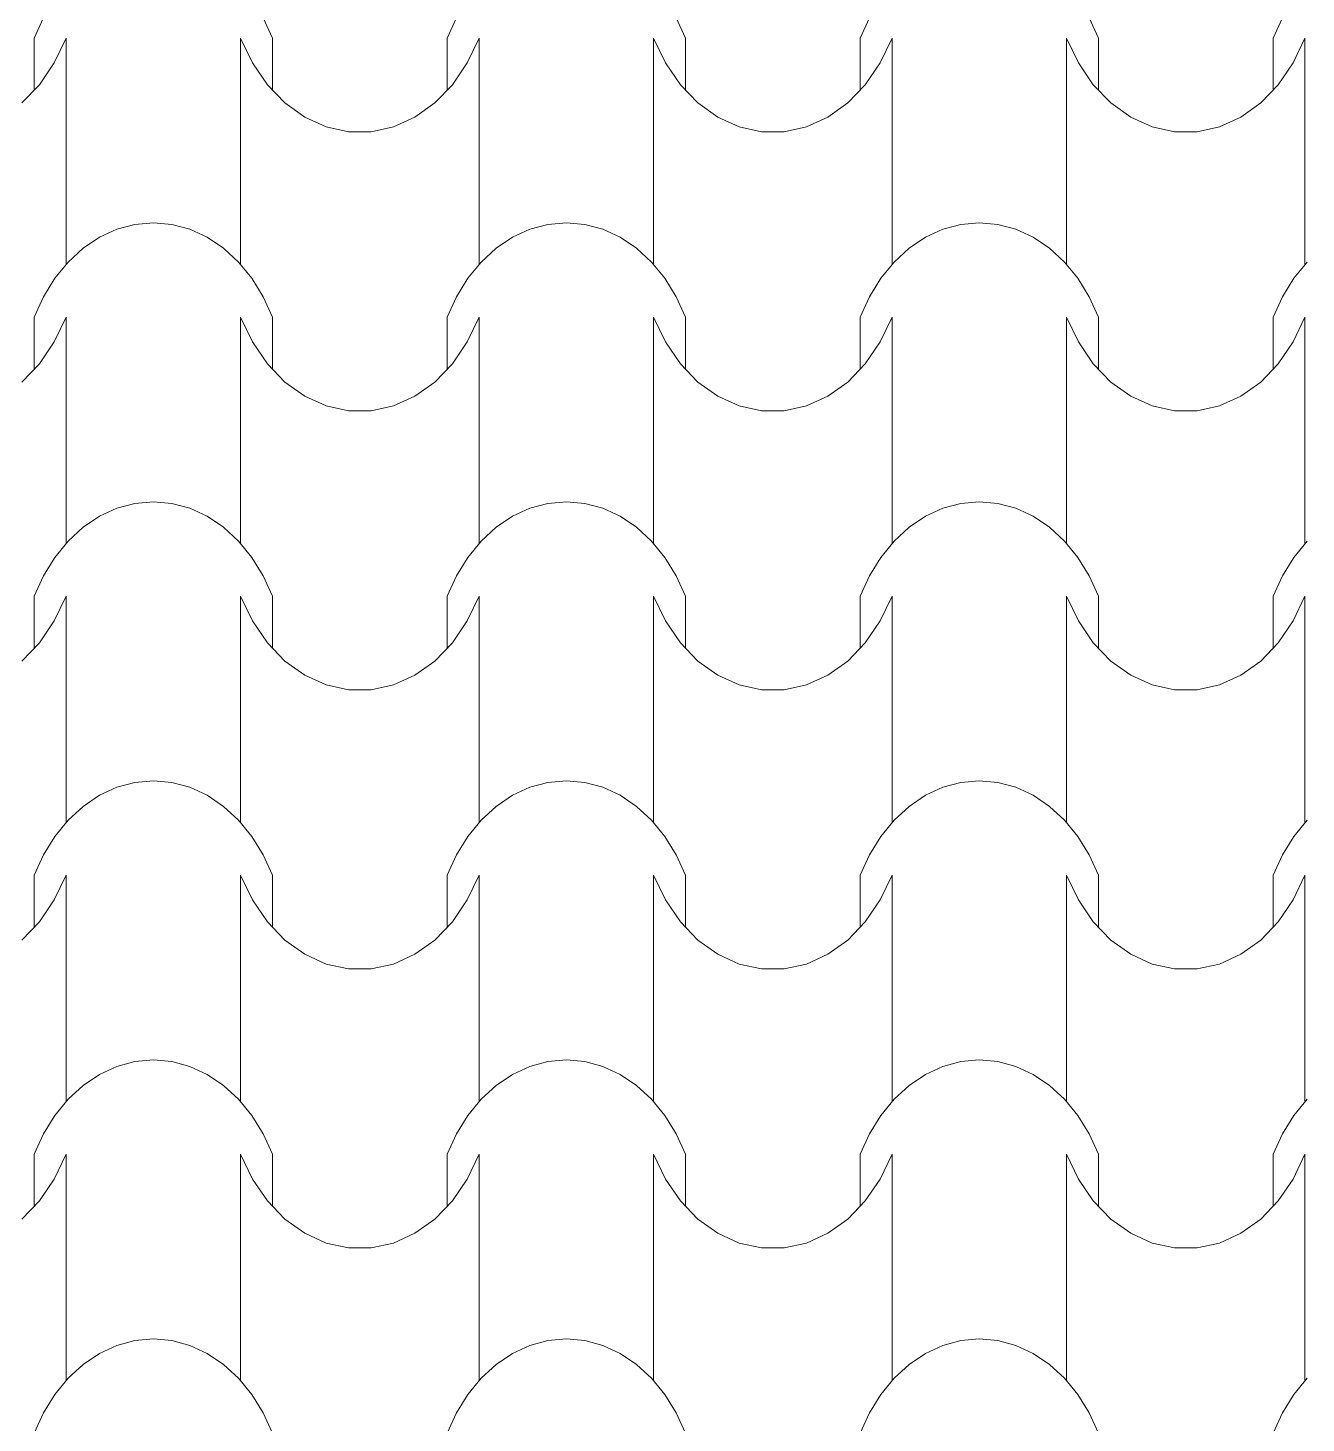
# Model space of a CAD drawing. Header units: millimetres. Extents: x 42452 to 2852333, y -419346 to 834876.
# Drawn here: x 2635234 to 2637325, y 661233 to 663514 of the extents above; entities that cross this region are included whole.
import ezdxf

# ---------------------------------------------------------------- set-up
doc = ezdxf.new("R2010")
doc.units = ezdxf.units.MM
doc.layers.add('M-2 keramitin shtrixi_Ном._пера__21_Pen_No__1', color=7, linetype='Continuous', lineweight=15)
doc.layers.add('memar', color=7, linetype='Continuous', lineweight=25)

# ---------------------------------------------------------------- blocks, each defined once
blk = doc.blocks.new('*X17')
at = {"layer": 'M-2 keramitin shtrixi_Ном._пера__21_Pen_No__1', "color": 7, "linetype": 'Continuous', "lineweight": 15}
for p, q in [((-251095.1, -1356334.4), (-251079.8, -1356301.1)), ((-250720.4, -1356301.1), (-250705.1, -1356334.4)), ((-250419.6, -1356334.4), (-250404.3, -1356301.1)), ((-250044.8, -1356301.1), (-250029.5, -1356334.4)), ((-249744, -1356334.4), (-249728.7, -1356301.1)), ((-249369.3, -1356301.1), (-249354, -1356334.4)), ((-249068.4, -1356334.4), (-249053.2, -1356301.1)), ((-251095.1, -1356419.4), (-251095.1, -1356334.4)), ((-251042.9, -1356334.4), (-251062.2, -1356374.9)), ((-251042.9, -1356519.4), (-251042.9, -1356334.4)), ((-250757.3, -1356519.4), (-250757.3, -1356334.4)), ((-250738, -1356374.9), (-250757.3, -1356334.4)), ((-250705.1, -1356419.4), (-250705.1, -1356334.4)), ((-250419.6, -1356419.4), (-250419.6, -1356334.4)), ((-250367.3, -1356334.4), (-250386.6, -1356374.9)), ((-250367.3, -1356519.4), (-250367.3, -1356334.4)), ((-250081.8, -1356519.4), (-250081.8, -1356334.4)), ((-250062.5, -1356374.9), (-250081.8, -1356334.4)), ((-250029.5, -1356419.4), (-250029.5, -1356334.4)), ((-249744, -1356419.4), (-249744, -1356334.4)), ((-249691.7, -1356334.4), (-249711.1, -1356374.9)), ((-249691.7, -1356519.4), (-249691.7, -1356334.4)), ((-249406.2, -1356519.4), (-249406.2, -1356334.4)), ((-249386.9, -1356374.9), (-249406.2, -1356334.4)), ((-249354, -1356419.4), (-249354, -1356334.4)), ((-249068.4, -1356419.4), (-249068.4, -1356334.4)), ((-249016.2, -1356334.4), (-249035.5, -1356374.9)), ((-249016.2, -1356519.4), (-249016.2, -1356334.4)), ((-251062.2, -1356374.9), (-251086.6, -1356410.6)), ((-250713.6, -1356410.6), (-250738, -1356374.9)), ((-250386.6, -1356374.9), (-250411, -1356410.6)), ((-250038, -1356410.6), (-250062.5, -1356374.9)), ((-249711.1, -1356374.9), (-249735.5, -1356410.6)), ((-249362.5, -1356410.6), (-249386.9, -1356374.9)), ((-249035.5, -1356374.9), (-249059.9, -1356410.6)), ((-251086.6, -1356410.6), (-251115.4, -1356440.5)), ((-250684.8, -1356440.5), (-250713.6, -1356410.6)), ((-250411, -1356410.6), (-250439.8, -1356440.5)), ((-250009.2, -1356440.5), (-250038, -1356410.6)), ((-249735.5, -1356410.6), (-249764.3, -1356440.5)), ((-249333.7, -1356440.5), (-249362.5, -1356410.6)), ((-249059.9, -1356410.6), (-249088.7, -1356440.5)), ((-250652.4, -1356463.7), (-250684.8, -1356440.5)), ((-250439.8, -1356440.5), (-250472.2, -1356463.7)), ((-249976.9, -1356463.7), (-250009.2, -1356440.5)), ((-249764.3, -1356440.5), (-249796.7, -1356463.7)), ((-249301.3, -1356463.7), (-249333.7, -1356440.5)), ((-249088.7, -1356440.5), (-249121.1, -1356463.7)), ((-250617.5, -1356479.6), (-250652.4, -1356463.7)), ((-250472.2, -1356463.7), (-250507.2, -1356479.6)), ((-249941.9, -1356479.6), (-249976.9, -1356463.7)), ((-249796.7, -1356463.7), (-249831.6, -1356479.6)), ((-249266.3, -1356479.6), (-249301.3, -1356463.7)), ((-249121.1, -1356463.7), (-249156.1, -1356479.6)), ((-250580.9, -1356487.7), (-250617.5, -1356479.6)), ((-250562.3, -1356487.7), (-250580.9, -1356487.7)), ((-250543.8, -1356487.7), (-250562.3, -1356487.7)), ((-250507.2, -1356479.6), (-250543.8, -1356487.7)), ((-249905.3, -1356487.7), (-249941.9, -1356479.6)), ((-249886.8, -1356487.7), (-249905.3, -1356487.7)), ((-249868.2, -1356487.7), (-249886.8, -1356487.7)), ((-249831.6, -1356479.6), (-249868.2, -1356487.7)), ((-249229.8, -1356487.7), (-249266.3, -1356479.6)), ((-249211.2, -1356487.7), (-249229.8, -1356487.7)), ((-249192.6, -1356487.7), (-249211.2, -1356487.7)), ((-249156.1, -1356479.6), (-249192.6, -1356487.7)), ((-251042.9, -1356704.5), (-251042.9, -1356519.4)), ((-250757.3, -1356704.5), (-250757.3, -1356519.4)), ((-250367.3, -1356704.5), (-250367.3, -1356519.4)), ((-250081.8, -1356704.5), (-250081.8, -1356519.4)), ((-249691.7, -1356704.5), (-249691.7, -1356519.4)), ((-249406.2, -1356704.5), (-249406.2, -1356519.4)), ((-249016.2, -1356704.5), (-249016.2, -1356519.4)), ((-250988.1, -1356660.1), (-250959.7, -1356647)), ((-250959.7, -1356647), (-250930.2, -1356639.1)), ((-250930.2, -1356639.1), (-250900.1, -1356636.4)), ((-250900.1, -1356636.4), (-250870, -1356639.1)), ((-250870, -1356639.1), (-250840.5, -1356647)), ((-250840.5, -1356647), (-250812.1, -1356660.1)), ((-250312.5, -1356660.1), (-250284.2, -1356647)), ((-250284.2, -1356647), (-250254.6, -1356639.1)), ((-250254.6, -1356639.1), (-250224.5, -1356636.4)), ((-250224.5, -1356636.4), (-250194.4, -1356639.1)), ((-250194.4, -1356639.1), (-250164.9, -1356647)), ((-250164.9, -1356647), (-250136.6, -1356660.1)), ((-249637, -1356660.1), (-249608.6, -1356647)), ((-249608.6, -1356647), (-249579.1, -1356639.1)), ((-249579.1, -1356639.1), (-249549, -1356636.4)), ((-249549, -1356636.4), (-249518.9, -1356639.1)), ((-249518.9, -1356639.1), (-249489.4, -1356647)), ((-249489.4, -1356647), (-249461, -1356660.1)), ((-251014.8, -1356678.1), (-250988.1, -1356660.1)), ((-250812.1, -1356660.1), (-250785.4, -1356678.1)), ((-250339.2, -1356678.1), (-250312.5, -1356660.1)), ((-250136.6, -1356660.1), (-250109.9, -1356678.1)), ((-249663.7, -1356678.1), (-249637, -1356660.1)), ((-249461, -1356660.1), (-249434.3, -1356678.1)), ((-251061.1, -1356727.2), (-251039.3, -1356700.6)), ((-251039.3, -1356700.6), (-251014.8, -1356678.1)), ((-250785.4, -1356678.1), (-250760.9, -1356700.6)), ((-250760.9, -1356700.6), (-250739.1, -1356727.2)), ((-250385.5, -1356727.2), (-250363.7, -1356700.6)), ((-250363.7, -1356700.6), (-250339.2, -1356678.1)), ((-250109.9, -1356678.1), (-250085.4, -1356700.6)), ((-250085.4, -1356700.6), (-250063.5, -1356727.2)), ((-249710, -1356727.2), (-249688.2, -1356700.6)), ((-249688.2, -1356700.6), (-249663.7, -1356678.1)), ((-249434.3, -1356678.1), (-249409.8, -1356700.6)), ((-249409.8, -1356700.6), (-249388, -1356727.2)), ((-249034.4, -1356727.2), (-249012.6, -1356700.6)), ((-251079.8, -1356757.5), (-251061.1, -1356727.2)), ((-250739.1, -1356727.2), (-250720.4, -1356757.5)), ((-250404.3, -1356757.5), (-250385.5, -1356727.2)), ((-250063.5, -1356727.2), (-250044.8, -1356757.5)), ((-249728.7, -1356757.5), (-249710, -1356727.2)), ((-249388, -1356727.2), (-249369.3, -1356757.5)), ((-249053.2, -1356757.5), (-249034.4, -1356727.2)), ((-251095.1, -1356790.7), (-251079.8, -1356757.5)), ((-250720.4, -1356757.5), (-250705.1, -1356790.7)), ((-250419.6, -1356790.7), (-250404.3, -1356757.5)), ((-250044.8, -1356757.5), (-250029.5, -1356790.7)), ((-249744, -1356790.7), (-249728.7, -1356757.5)), ((-249369.3, -1356757.5), (-249354, -1356790.7)), ((-249068.4, -1356790.7), (-249053.2, -1356757.5)), ((-251095.1, -1356875.8), (-251095.1, -1356790.7)), ((-251042.9, -1356790.7), (-251062.2, -1356831.2)), ((-251042.9, -1356975.8), (-251042.9, -1356790.7)), ((-250757.3, -1356975.8), (-250757.3, -1356790.7)), ((-250738, -1356831.2), (-250757.3, -1356790.7)), ((-250705.1, -1356875.8), (-250705.1, -1356790.7)), ((-250419.6, -1356875.8), (-250419.6, -1356790.7)), ((-250367.3, -1356790.7), (-250386.6, -1356831.2)), ((-250367.3, -1356975.8), (-250367.3, -1356790.7)), ((-250081.8, -1356975.8), (-250081.8, -1356790.7)), ((-250062.5, -1356831.2), (-250081.8, -1356790.7)), ((-250029.5, -1356875.8), (-250029.5, -1356790.7)), ((-249744, -1356875.8), (-249744, -1356790.7)), ((-249691.7, -1356790.7), (-249711.1, -1356831.2)), ((-249691.7, -1356975.8), (-249691.7, -1356790.7)), ((-249406.2, -1356975.8), (-249406.2, -1356790.7)), ((-249386.9, -1356831.2), (-249406.2, -1356790.7)), ((-249354, -1356875.8), (-249354, -1356790.7)), ((-249068.4, -1356875.8), (-249068.4, -1356790.7)), ((-249016.2, -1356790.7), (-249035.5, -1356831.2)), ((-249016.2, -1356975.8), (-249016.2, -1356790.7)), ((-251062.2, -1356831.2), (-251086.6, -1356866.9)), ((-250713.6, -1356866.9), (-250738, -1356831.2)), ((-250386.6, -1356831.2), (-250411, -1356866.9)), ((-250038, -1356866.9), (-250062.5, -1356831.2)), ((-249711.1, -1356831.2), (-249735.5, -1356866.9)), ((-249362.5, -1356866.9), (-249386.9, -1356831.2)), ((-249035.5, -1356831.2), (-249059.9, -1356866.9)), ((-251086.6, -1356866.9), (-251115.4, -1356896.9)), ((-250684.8, -1356896.9), (-250713.6, -1356866.9)), ((-250411, -1356866.9), (-250439.8, -1356896.9)), ((-250009.2, -1356896.9), (-250038, -1356866.9)), ((-249735.5, -1356866.9), (-249764.3, -1356896.9)), ((-249333.7, -1356896.9), (-249362.5, -1356866.9)), ((-249059.9, -1356866.9), (-249088.7, -1356896.9)), ((-250652.4, -1356920.1), (-250684.8, -1356896.9)), ((-250439.8, -1356896.9), (-250472.2, -1356920.1)), ((-249976.9, -1356920.1), (-250009.2, -1356896.9)), ((-249764.3, -1356896.9), (-249796.7, -1356920.1)), ((-249301.3, -1356920.1), (-249333.7, -1356896.9)), ((-249088.7, -1356896.9), (-249121.1, -1356920.1)), ((-250617.5, -1356936), (-250652.4, -1356920.1)), ((-250472.2, -1356920.1), (-250507.2, -1356936)), ((-249941.9, -1356936), (-249976.9, -1356920.1)), ((-249796.7, -1356920.1), (-249831.6, -1356936)), ((-249266.3, -1356936), (-249301.3, -1356920.1)), ((-249121.1, -1356920.1), (-249156.1, -1356936)), ((-250580.9, -1356944), (-250617.5, -1356936)), ((-250562.3, -1356944), (-250580.9, -1356944)), ((-250543.8, -1356944), (-250562.3, -1356944)), ((-250507.2, -1356936), (-250543.8, -1356944)), ((-249905.3, -1356944), (-249941.9, -1356936)), ((-249886.8, -1356944), (-249905.3, -1356944)), ((-249868.2, -1356944), (-249886.8, -1356944)), ((-249831.6, -1356936), (-249868.2, -1356944)), ((-249229.8, -1356944), (-249266.3, -1356936)), ((-249211.2, -1356944), (-249229.8, -1356944)), ((-249192.6, -1356944), (-249211.2, -1356944)), ((-249156.1, -1356936), (-249192.6, -1356944)), ((-251042.9, -1357160.8), (-251042.9, -1356975.8)), ((-250757.3, -1357160.8), (-250757.3, -1356975.8)), ((-250367.3, -1357160.8), (-250367.3, -1356975.8)), ((-250081.8, -1357160.8), (-250081.8, -1356975.8)), ((-249691.7, -1357160.8), (-249691.7, -1356975.8)), ((-249406.2, -1357160.8), (-249406.2, -1356975.8)), ((-249016.2, -1357160.8), (-249016.2, -1356975.8)), ((-250988.1, -1357116.5), (-250959.7, -1357103.4)), ((-250959.7, -1357103.4), (-250930.2, -1357095.4)), ((-250930.2, -1357095.4), (-250900.1, -1357092.7)), ((-250900.1, -1357092.7), (-250870, -1357095.4)), ((-250870, -1357095.4), (-250840.5, -1357103.4)), ((-250840.5, -1357103.4), (-250812.1, -1357116.5)), ((-250312.5, -1357116.5), (-250284.2, -1357103.4)), ((-250284.2, -1357103.4), (-250254.6, -1357095.4)), ((-250254.6, -1357095.4), (-250224.5, -1357092.7)), ((-250224.5, -1357092.7), (-250194.4, -1357095.4)), ((-250194.4, -1357095.4), (-250164.9, -1357103.4)), ((-250164.9, -1357103.4), (-250136.6, -1357116.5)), ((-249637, -1357116.5), (-249608.6, -1357103.4)), ((-249608.6, -1357103.4), (-249579.1, -1357095.4)), ((-249579.1, -1357095.4), (-249549, -1357092.7)), ((-249549, -1357092.7), (-249518.9, -1357095.4)), ((-249518.9, -1357095.4), (-249489.4, -1357103.4)), ((-249489.4, -1357103.4), (-249461, -1357116.5)), ((-251014.8, -1357134.4), (-250988.1, -1357116.5)), ((-250812.1, -1357116.5), (-250785.4, -1357134.4)), ((-250339.2, -1357134.4), (-250312.5, -1357116.5)), ((-250136.6, -1357116.5), (-250109.9, -1357134.4)), ((-249663.7, -1357134.4), (-249637, -1357116.5)), ((-249461, -1357116.5), (-249434.3, -1357134.4)), ((-251061.1, -1357183.6), (-251039.3, -1357157)), ((-251039.3, -1357157), (-251014.8, -1357134.4)), ((-250785.4, -1357134.4), (-250760.9, -1357157)), ((-250760.9, -1357157), (-250739.1, -1357183.6)), ((-250385.5, -1357183.6), (-250363.7, -1357157)), ((-250363.7, -1357157), (-250339.2, -1357134.4)), ((-250109.9, -1357134.4), (-250085.4, -1357157)), ((-250085.4, -1357157), (-250063.5, -1357183.6)), ((-249710, -1357183.6), (-249688.2, -1357157)), ((-249688.2, -1357157), (-249663.7, -1357134.4)), ((-249434.3, -1357134.4), (-249409.8, -1357157)), ((-249409.8, -1357157), (-249388, -1357183.6)), ((-249034.4, -1357183.6), (-249012.6, -1357157)), ((-251079.8, -1357213.8), (-251061.1, -1357183.6)), ((-250739.1, -1357183.6), (-250720.4, -1357213.8)), ((-250404.3, -1357213.8), (-250385.5, -1357183.6)), ((-250063.5, -1357183.6), (-250044.8, -1357213.8)), ((-249728.7, -1357213.8), (-249710, -1357183.6)), ((-249388, -1357183.6), (-249369.3, -1357213.8)), ((-249053.2, -1357213.8), (-249034.4, -1357183.6)), ((-251095.1, -1357247), (-251079.8, -1357213.8)), ((-250720.4, -1357213.8), (-250705.1, -1357247)), ((-250419.6, -1357247), (-250404.3, -1357213.8)), ((-250044.8, -1357213.8), (-250029.5, -1357247)), ((-249744, -1357247), (-249728.7, -1357213.8)), ((-249369.3, -1357213.8), (-249354, -1357247)), ((-249068.4, -1357247), (-249053.2, -1357213.8)), ((-251095.1, -1357332.1), (-251095.1, -1357247)), ((-251042.9, -1357247), (-251062.2, -1357287.6)), ((-251042.9, -1357432.1), (-251042.9, -1357247)), ((-250757.3, -1357432.1), (-250757.3, -1357247)), ((-250738, -1357287.6), (-250757.3, -1357247)), ((-250705.1, -1357332.1), (-250705.1, -1357247)), ((-250419.6, -1357332.1), (-250419.6, -1357247)), ((-250367.3, -1357247), (-250386.6, -1357287.6)), ((-250367.3, -1357432.1), (-250367.3, -1357247)), ((-250081.8, -1357432.1), (-250081.8, -1357247)), ((-250062.5, -1357287.6), (-250081.8, -1357247)), ((-250029.5, -1357332.1), (-250029.5, -1357247)), ((-249744, -1357332.1), (-249744, -1357247)), ((-249691.7, -1357247), (-249711.1, -1357287.6)), ((-249691.7, -1357432.1), (-249691.7, -1357247)), ((-249406.2, -1357432.1), (-249406.2, -1357247)), ((-249386.9, -1357287.6), (-249406.2, -1357247)), ((-249354, -1357332.1), (-249354, -1357247)), ((-249068.4, -1357332.1), (-249068.4, -1357247)), ((-249016.2, -1357247), (-249035.5, -1357287.6)), ((-249016.2, -1357432.1), (-249016.2, -1357247)), ((-251062.2, -1357287.6), (-251086.6, -1357323.3)), ((-250713.6, -1357323.3), (-250738, -1357287.6)), ((-250386.6, -1357287.6), (-250411, -1357323.3)), ((-250038, -1357323.3), (-250062.5, -1357287.6)), ((-249711.1, -1357287.6), (-249735.5, -1357323.3)), ((-249362.5, -1357323.3), (-249386.9, -1357287.6)), ((-249035.5, -1357287.6), (-249059.9, -1357323.3)), ((-251086.6, -1357323.3), (-251115.4, -1357353.2)), ((-250684.8, -1357353.2), (-250713.6, -1357323.3)), ((-250411, -1357323.3), (-250439.8, -1357353.2)), ((-250009.2, -1357353.2), (-250038, -1357323.3)), ((-249735.5, -1357323.3), (-249764.3, -1357353.2)), ((-249333.7, -1357353.2), (-249362.5, -1357323.3)), ((-249059.9, -1357323.3), (-249088.7, -1357353.2)), ((-250652.4, -1357376.4), (-250684.8, -1357353.2)), ((-250439.8, -1357353.2), (-250472.2, -1357376.4)), ((-249976.9, -1357376.4), (-250009.2, -1357353.2)), ((-249764.3, -1357353.2), (-249796.7, -1357376.4)), ((-249301.3, -1357376.4), (-249333.7, -1357353.2)), ((-249088.7, -1357353.2), (-249121.1, -1357376.4)), ((-250617.5, -1357392.3), (-250652.4, -1357376.4)), ((-250472.2, -1357376.4), (-250507.2, -1357392.3)), ((-249941.9, -1357392.3), (-249976.9, -1357376.4)), ((-249796.7, -1357376.4), (-249831.6, -1357392.3)), ((-249266.3, -1357392.3), (-249301.3, -1357376.4)), ((-249121.1, -1357376.4), (-249156.1, -1357392.3)), ((-250580.9, -1357400.4), (-250617.5, -1357392.3)), ((-250562.3, -1357400.4), (-250580.9, -1357400.4)), ((-250543.8, -1357400.4), (-250562.3, -1357400.4)), ((-250507.2, -1357392.3), (-250543.8, -1357400.4)), ((-249905.3, -1357400.4), (-249941.9, -1357392.3)), ((-249886.8, -1357400.4), (-249905.3, -1357400.4)), ((-249868.2, -1357400.4), (-249886.8, -1357400.4)), ((-249831.6, -1357392.3), (-249868.2, -1357400.4)), ((-249229.8, -1357400.4), (-249266.3, -1357392.3)), ((-249211.2, -1357400.4), (-249229.8, -1357400.4)), ((-249192.6, -1357400.4), (-249211.2, -1357400.4)), ((-249156.1, -1357392.3), (-249192.6, -1357400.4)), ((-251042.9, -1357617.2), (-251042.9, -1357432.1)), ((-250757.3, -1357617.2), (-250757.3, -1357432.1)), ((-250367.3, -1357617.2), (-250367.3, -1357432.1)), ((-250081.8, -1357617.2), (-250081.8, -1357432.1)), ((-249691.7, -1357617.2), (-249691.7, -1357432.1)), ((-249406.2, -1357617.2), (-249406.2, -1357432.1)), ((-249016.2, -1357617.2), (-249016.2, -1357432.1)), ((-250988.1, -1357572.8), (-250959.7, -1357559.7)), ((-250959.7, -1357559.7), (-250930.2, -1357551.7)), ((-250930.2, -1357551.7), (-250900.1, -1357549.1)), ((-250900.1, -1357549.1), (-250870, -1357551.7)), ((-250870, -1357551.7), (-250840.5, -1357559.7)), ((-250840.5, -1357559.7), (-250812.1, -1357572.8)), ((-250312.5, -1357572.8), (-250284.2, -1357559.7)), ((-250284.2, -1357559.7), (-250254.6, -1357551.7)), ((-250254.6, -1357551.7), (-250224.5, -1357549.1)), ((-250224.5, -1357549.1), (-250194.4, -1357551.7)), ((-250194.4, -1357551.7), (-250164.9, -1357559.7)), ((-250164.9, -1357559.7), (-250136.6, -1357572.8)), ((-249637, -1357572.8), (-249608.6, -1357559.7)), ((-249608.6, -1357559.7), (-249579.1, -1357551.7)), ((-249579.1, -1357551.7), (-249549, -1357549.1)), ((-249549, -1357549.1), (-249518.9, -1357551.7)), ((-249518.9, -1357551.7), (-249489.4, -1357559.7)), ((-249489.4, -1357559.7), (-249461, -1357572.8)), ((-251014.8, -1357590.8), (-250988.1, -1357572.8)), ((-250812.1, -1357572.8), (-250785.4, -1357590.8)), ((-250339.2, -1357590.8), (-250312.5, -1357572.8)), ((-250136.6, -1357572.8), (-250109.9, -1357590.8)), ((-249663.7, -1357590.8), (-249637, -1357572.8)), ((-249461, -1357572.8), (-249434.3, -1357590.8)), ((-251061.1, -1357639.9), (-251039.3, -1357613.3)), ((-251039.3, -1357613.3), (-251014.8, -1357590.8)), ((-250785.4, -1357590.8), (-250760.9, -1357613.3)), ((-250760.9, -1357613.3), (-250739.1, -1357639.9)), ((-250385.5, -1357639.9), (-250363.7, -1357613.3)), ((-250363.7, -1357613.3), (-250339.2, -1357590.8)), ((-250109.9, -1357590.8), (-250085.4, -1357613.3)), ((-250085.4, -1357613.3), (-250063.5, -1357639.9)), ((-249710, -1357639.9), (-249688.2, -1357613.3)), ((-249688.2, -1357613.3), (-249663.7, -1357590.8)), ((-249434.3, -1357590.8), (-249409.8, -1357613.3)), ((-249409.8, -1357613.3), (-249388, -1357639.9)), ((-249034.4, -1357639.9), (-249012.6, -1357613.3)), ((-251079.8, -1357670.2), (-251061.1, -1357639.9)), ((-250739.1, -1357639.9), (-250720.4, -1357670.2)), ((-250404.3, -1357670.2), (-250385.5, -1357639.9)), ((-250063.5, -1357639.9), (-250044.8, -1357670.2)), ((-249728.7, -1357670.2), (-249710, -1357639.9)), ((-249388, -1357639.9), (-249369.3, -1357670.2)), ((-249053.2, -1357670.2), (-249034.4, -1357639.9)), ((-251095.1, -1357703.4), (-251079.8, -1357670.2)), ((-250720.4, -1357670.2), (-250705.1, -1357703.4)), ((-250419.6, -1357703.4), (-250404.3, -1357670.2)), ((-250044.8, -1357670.2), (-250029.5, -1357703.4)), ((-249744, -1357703.4), (-249728.7, -1357670.2)), ((-249369.3, -1357670.2), (-249354, -1357703.4)), ((-249068.4, -1357703.4), (-249053.2, -1357670.2)), ((-251095.1, -1357788.5), (-251095.1, -1357703.4)), ((-251042.9, -1357703.4), (-251062.2, -1357743.9)), ((-251042.9, -1357888.5), (-251042.9, -1357703.4)), ((-250757.3, -1357888.5), (-250757.3, -1357703.4)), ((-250738, -1357743.9), (-250757.3, -1357703.4)), ((-250705.1, -1357788.5), (-250705.1, -1357703.4)), ((-250419.6, -1357788.5), (-250419.6, -1357703.4)), ((-250367.3, -1357703.4), (-250386.6, -1357743.9)), ((-250367.3, -1357888.5), (-250367.3, -1357703.4)), ((-250081.8, -1357888.5), (-250081.8, -1357703.4)), ((-250062.5, -1357743.9), (-250081.8, -1357703.4)), ((-250029.5, -1357788.5), (-250029.5, -1357703.4)), ((-249744, -1357788.5), (-249744, -1357703.4)), ((-249691.7, -1357703.4), (-249711.1, -1357743.9)), ((-249691.7, -1357888.5), (-249691.7, -1357703.4)), ((-249406.2, -1357888.5), (-249406.2, -1357703.4)), ((-249386.9, -1357743.9), (-249406.2, -1357703.4)), ((-249354, -1357788.5), (-249354, -1357703.4)), ((-249068.4, -1357788.5), (-249068.4, -1357703.4)), ((-249016.2, -1357703.4), (-249035.5, -1357743.9)), ((-249016.2, -1357888.5), (-249016.2, -1357703.4)), ((-251062.2, -1357743.9), (-251086.6, -1357779.6)), ((-250713.6, -1357779.6), (-250738, -1357743.9)), ((-250386.6, -1357743.9), (-250411, -1357779.6)), ((-250038, -1357779.6), (-250062.5, -1357743.9)), ((-249711.1, -1357743.9), (-249735.5, -1357779.6)), ((-249362.5, -1357779.6), (-249386.9, -1357743.9)), ((-249035.5, -1357743.9), (-249059.9, -1357779.6)), ((-251086.6, -1357779.6), (-251115.4, -1357809.5)), ((-250684.8, -1357809.5), (-250713.6, -1357779.6)), ((-250411, -1357779.6), (-250439.8, -1357809.5)), ((-250009.2, -1357809.5), (-250038, -1357779.6)), ((-249735.5, -1357779.6), (-249764.3, -1357809.5)), ((-249333.7, -1357809.5), (-249362.5, -1357779.6)), ((-249059.9, -1357779.6), (-249088.7, -1357809.5)), ((-250652.4, -1357832.8), (-250684.8, -1357809.5)), ((-250439.8, -1357809.5), (-250472.2, -1357832.8)), ((-249976.9, -1357832.8), (-250009.2, -1357809.5)), ((-249764.3, -1357809.5), (-249796.7, -1357832.8)), ((-249301.3, -1357832.8), (-249333.7, -1357809.5)), ((-249088.7, -1357809.5), (-249121.1, -1357832.8)), ((-250617.5, -1357848.7), (-250652.4, -1357832.8)), ((-250472.2, -1357832.8), (-250507.2, -1357848.7)), ((-249941.9, -1357848.7), (-249976.9, -1357832.8)), ((-249796.7, -1357832.8), (-249831.6, -1357848.7)), ((-249266.3, -1357848.7), (-249301.3, -1357832.8)), ((-249121.1, -1357832.8), (-249156.1, -1357848.7)), ((-250580.9, -1357856.7), (-250617.5, -1357848.7)), ((-250562.3, -1357856.7), (-250580.9, -1357856.7)), ((-250543.8, -1357856.7), (-250562.3, -1357856.7)), ((-250507.2, -1357848.7), (-250543.8, -1357856.7)), ((-249905.3, -1357856.7), (-249941.9, -1357848.7)), ((-249886.8, -1357856.7), (-249905.3, -1357856.7)), ((-249868.2, -1357856.7), (-249886.8, -1357856.7)), ((-249831.6, -1357848.7), (-249868.2, -1357856.7)), ((-249229.8, -1357856.7), (-249266.3, -1357848.7)), ((-249211.2, -1357856.7), (-249229.8, -1357856.7)), ((-249192.6, -1357856.7), (-249211.2, -1357856.7)), ((-249156.1, -1357848.7), (-249192.6, -1357856.7)), ((-251042.9, -1358073.5), (-251042.9, -1357888.5)), ((-250757.3, -1358073.5), (-250757.3, -1357888.5)), ((-250367.3, -1358073.5), (-250367.3, -1357888.5)), ((-250081.8, -1358073.5), (-250081.8, -1357888.5)), ((-249691.7, -1358073.5), (-249691.7, -1357888.5)), ((-249406.2, -1358073.5), (-249406.2, -1357888.5)), ((-249016.2, -1358073.5), (-249016.2, -1357888.5)), ((-250988.1, -1358029.1), (-250959.7, -1358016.1)), ((-250959.7, -1358016.1), (-250930.2, -1358008.1)), ((-250930.2, -1358008.1), (-250900.1, -1358005.4)), ((-250900.1, -1358005.4), (-250870, -1358008.1)), ((-250870, -1358008.1), (-250840.5, -1358016.1)), ((-250840.5, -1358016.1), (-250812.1, -1358029.1)), ((-250312.5, -1358029.1), (-250284.2, -1358016.1)), ((-250284.2, -1358016.1), (-250254.6, -1358008.1)), ((-250254.6, -1358008.1), (-250224.5, -1358005.4)), ((-250224.5, -1358005.4), (-250194.4, -1358008.1)), ((-250194.4, -1358008.1), (-250164.9, -1358016.1)), ((-250164.9, -1358016.1), (-250136.6, -1358029.1)), ((-249637, -1358029.1), (-249608.6, -1358016.1)), ((-249608.6, -1358016.1), (-249579.1, -1358008.1)), ((-249579.1, -1358008.1), (-249549, -1358005.4)), ((-249549, -1358005.4), (-249518.9, -1358008.1)), ((-249518.9, -1358008.1), (-249489.4, -1358016.1)), ((-249489.4, -1358016.1), (-249461, -1358029.1)), ((-251014.8, -1358047.1), (-250988.1, -1358029.1)), ((-250812.1, -1358029.1), (-250785.4, -1358047.1)), ((-250339.2, -1358047.1), (-250312.5, -1358029.1)), ((-250136.6, -1358029.1), (-250109.9, -1358047.1)), ((-249663.7, -1358047.1), (-249637, -1358029.1)), ((-249461, -1358029.1), (-249434.3, -1358047.1)), ((-251061.1, -1358096.3), (-251039.3, -1358069.6)), ((-251039.3, -1358069.6), (-251014.8, -1358047.1)), ((-250785.4, -1358047.1), (-250760.9, -1358069.6)), ((-250760.9, -1358069.6), (-250739.1, -1358096.3)), ((-250385.5, -1358096.3), (-250363.7, -1358069.6)), ((-250363.7, -1358069.6), (-250339.2, -1358047.1)), ((-250109.9, -1358047.1), (-250085.4, -1358069.6)), ((-250085.4, -1358069.6), (-250063.5, -1358096.3)), ((-249710, -1358096.3), (-249688.2, -1358069.6)), ((-249688.2, -1358069.6), (-249663.7, -1358047.1)), ((-249434.3, -1358047.1), (-249409.8, -1358069.6)), ((-249409.8, -1358069.6), (-249388, -1358096.3)), ((-249034.4, -1358096.3), (-249012.6, -1358069.6)), ((-251079.8, -1358126.5), (-251061.1, -1358096.3)), ((-250739.1, -1358096.3), (-250720.4, -1358126.5)), ((-250404.3, -1358126.5), (-250385.5, -1358096.3)), ((-250063.5, -1358096.3), (-250044.8, -1358126.5)), ((-249728.7, -1358126.5), (-249710, -1358096.3)), ((-249388, -1358096.3), (-249369.3, -1358126.5)), ((-249053.2, -1358126.5), (-249034.4, -1358096.3)), ((-251095.1, -1358159.7), (-251079.8, -1358126.5)), ((-250720.4, -1358126.5), (-250705.1, -1358159.7)), ((-250419.6, -1358159.7), (-250404.3, -1358126.5)), ((-250044.8, -1358126.5), (-250029.5, -1358159.7)), ((-249744, -1358159.7), (-249728.7, -1358126.5)), ((-249369.3, -1358126.5), (-249354, -1358159.7)), ((-249068.4, -1358159.7), (-249053.2, -1358126.5)), ((-251095.1, -1358244.8), (-251095.1, -1358159.7)), ((-251042.9, -1358159.7), (-251062.2, -1358200.3)), ((-251042.9, -1358344.8), (-251042.9, -1358159.7)), ((-250757.3, -1358344.8), (-250757.3, -1358159.7)), ((-250738, -1358200.3), (-250757.3, -1358159.7)), ((-250705.1, -1358244.8), (-250705.1, -1358159.7)), ((-250419.6, -1358244.8), (-250419.6, -1358159.7)), ((-250367.3, -1358159.7), (-250386.6, -1358200.3)), ((-250367.3, -1358344.8), (-250367.3, -1358159.7)), ((-250081.8, -1358344.8), (-250081.8, -1358159.7)), ((-250062.5, -1358200.3), (-250081.8, -1358159.7)), ((-250029.5, -1358244.8), (-250029.5, -1358159.7)), ((-249744, -1358244.8), (-249744, -1358159.7)), ((-249691.7, -1358159.7), (-249711.1, -1358200.3)), ((-249691.7, -1358344.8), (-249691.7, -1358159.7)), ((-249406.2, -1358344.8), (-249406.2, -1358159.7)), ((-249386.9, -1358200.3), (-249406.2, -1358159.7)), ((-249354, -1358244.8), (-249354, -1358159.7)), ((-249068.4, -1358244.8), (-249068.4, -1358159.7)), ((-249016.2, -1358159.7), (-249035.5, -1358200.3)), ((-249016.2, -1358344.8), (-249016.2, -1358159.7)), ((-251062.2, -1358200.3), (-251086.6, -1358236)), ((-250713.6, -1358236), (-250738, -1358200.3)), ((-250386.6, -1358200.3), (-250411, -1358236)), ((-250038, -1358236), (-250062.5, -1358200.3)), ((-249711.1, -1358200.3), (-249735.5, -1358236)), ((-249362.5, -1358236), (-249386.9, -1358200.3)), ((-249035.5, -1358200.3), (-249059.9, -1358236)), ((-251086.6, -1358236), (-251115.4, -1358265.9)), ((-250684.8, -1358265.9), (-250713.6, -1358236)), ((-250411, -1358236), (-250439.8, -1358265.9)), ((-250009.2, -1358265.9), (-250038, -1358236)), ((-249735.5, -1358236), (-249764.3, -1358265.9)), ((-249333.7, -1358265.9), (-249362.5, -1358236)), ((-249059.9, -1358236), (-249088.7, -1358265.9)), ((-250652.4, -1358289.1), (-250684.8, -1358265.9)), ((-250439.8, -1358265.9), (-250472.2, -1358289.1)), ((-249976.9, -1358289.1), (-250009.2, -1358265.9)), ((-249764.3, -1358265.9), (-249796.7, -1358289.1)), ((-249301.3, -1358289.1), (-249333.7, -1358265.9)), ((-249088.7, -1358265.9), (-249121.1, -1358289.1)), ((-250617.5, -1358305), (-250652.4, -1358289.1)), ((-250472.2, -1358289.1), (-250507.2, -1358305)), ((-249941.9, -1358305), (-249976.9, -1358289.1)), ((-249796.7, -1358289.1), (-249831.6, -1358305)), ((-249266.3, -1358305), (-249301.3, -1358289.1)), ((-249121.1, -1358289.1), (-249156.1, -1358305)), ((-250580.9, -1358313.1), (-250617.5, -1358305)), ((-250562.3, -1358313.1), (-250580.9, -1358313.1)), ((-250543.8, -1358313.1), (-250562.3, -1358313.1)), ((-250507.2, -1358305), (-250543.8, -1358313.1)), ((-249905.3, -1358313.1), (-249941.9, -1358305)), ((-249886.8, -1358313.1), (-249905.3, -1358313.1)), ((-249868.2, -1358313.1), (-249886.8, -1358313.1)), ((-249831.6, -1358305), (-249868.2, -1358313.1)), ((-249229.8, -1358313.1), (-249266.3, -1358305)), ((-249211.2, -1358313.1), (-249229.8, -1358313.1)), ((-249192.6, -1358313.1), (-249211.2, -1358313.1)), ((-249156.1, -1358305), (-249192.6, -1358313.1)), ((-251042.9, -1358529.9), (-251042.9, -1358344.8)), ((-250757.3, -1358529.9), (-250757.3, -1358344.8)), ((-250367.3, -1358529.9), (-250367.3, -1358344.8)), ((-250081.8, -1358529.9), (-250081.8, -1358344.8)), ((-249691.7, -1358529.9), (-249691.7, -1358344.8)), ((-249406.2, -1358529.9), (-249406.2, -1358344.8)), ((-249016.2, -1358529.9), (-249016.2, -1358344.8)), ((-250988.1, -1358485.5), (-250959.7, -1358472.4)), ((-250959.7, -1358472.4), (-250930.2, -1358464.4)), ((-250930.2, -1358464.4), (-250900.1, -1358461.8)), ((-250900.1, -1358461.8), (-250870, -1358464.4)), ((-250870, -1358464.4), (-250840.5, -1358472.4)), ((-250840.5, -1358472.4), (-250812.1, -1358485.5)), ((-250312.5, -1358485.5), (-250284.2, -1358472.4)), ((-250284.2, -1358472.4), (-250254.6, -1358464.4)), ((-250254.6, -1358464.4), (-250224.5, -1358461.8)), ((-250224.5, -1358461.8), (-250194.4, -1358464.4)), ((-250194.4, -1358464.4), (-250164.9, -1358472.4)), ((-250164.9, -1358472.4), (-250136.6, -1358485.5)), ((-249637, -1358485.5), (-249608.6, -1358472.4)), ((-249608.6, -1358472.4), (-249579.1, -1358464.4)), ((-249579.1, -1358464.4), (-249549, -1358461.8)), ((-249549, -1358461.8), (-249518.9, -1358464.4)), ((-249518.9, -1358464.4), (-249489.4, -1358472.4)), ((-249489.4, -1358472.4), (-249461, -1358485.5)), ((-251014.8, -1358503.5), (-250988.1, -1358485.5)), ((-250812.1, -1358485.5), (-250785.4, -1358503.5)), ((-250339.2, -1358503.5), (-250312.5, -1358485.5)), ((-250136.6, -1358485.5), (-250109.9, -1358503.5)), ((-249663.7, -1358503.5), (-249637, -1358485.5)), ((-249461, -1358485.5), (-249434.3, -1358503.5)), ((-251061.1, -1358552.6), (-251039.3, -1358526)), ((-251039.3, -1358526), (-251014.8, -1358503.5)), ((-250785.4, -1358503.5), (-250760.9, -1358526)), ((-250760.9, -1358526), (-250739.1, -1358552.6)), ((-250385.5, -1358552.6), (-250363.7, -1358526)), ((-250363.7, -1358526), (-250339.2, -1358503.5)), ((-250109.9, -1358503.5), (-250085.4, -1358526)), ((-250085.4, -1358526), (-250063.5, -1358552.6)), ((-249710, -1358552.6), (-249688.2, -1358526)), ((-249688.2, -1358526), (-249663.7, -1358503.5)), ((-249434.3, -1358503.5), (-249409.8, -1358526)), ((-249409.8, -1358526), (-249388, -1358552.6)), ((-249034.4, -1358552.6), (-249012.6, -1358526)), ((-251079.8, -1358582.8), (-251061.1, -1358552.6)), ((-250739.1, -1358552.6), (-250720.4, -1358582.8)), ((-250404.3, -1358582.8), (-250385.5, -1358552.6)), ((-250063.5, -1358552.6), (-250044.8, -1358582.8)), ((-249728.7, -1358582.8), (-249710, -1358552.6)), ((-249388, -1358552.6), (-249369.3, -1358582.8)), ((-249053.2, -1358582.8), (-249034.4, -1358552.6)), ((-251095.1, -1358616.1), (-251079.8, -1358582.8)), ((-250720.4, -1358582.8), (-250705.1, -1358616.1)), ((-250419.6, -1358616.1), (-250404.3, -1358582.8)), ((-250044.8, -1358582.8), (-250029.5, -1358616.1)), ((-249744, -1358616.1), (-249728.7, -1358582.8)), ((-249369.3, -1358582.8), (-249354, -1358616.1)), ((-249068.4, -1358616.1), (-249053.2, -1358582.8))]:
    blk.add_line(p, q, dxfattribs=at)
blk = doc.blocks.new('Fill_2')
at = {"layer": 'M-2 keramitin shtrixi_Ном._пера__21_Pen_No__1', "color": 7, "linetype": 'Continuous', "lineweight": 15}
blk.add_blockref('*X17', (0, 0), dxfattribs=at)

msp = doc.modelspace()

# ---------------------------------------------------------------- block references
at = {"layer": 'memar', "color": 7, "linetype": 'Continuous', "lineweight": 25}
msp.add_blockref('Fill_2', (2886339.52978, 2019832.0495), dxfattribs=at)

doc.saveas('drawing.dxf')
